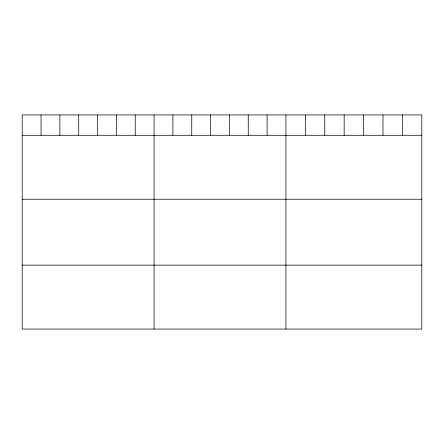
<?xml version="1.0" encoding="UTF-8"?>
<svg xmlns="http://www.w3.org/2000/svg" width="444" height="444" viewBox="0 0 444 444"><rect width="100%" height="100%" fill="white"/><g stroke="black" fill="none" stroke-linecap="round" stroke-linejoin="round"><path stroke-width="0.67" d="M421.8 135.292L421.8 329.076L22.2 329.076L22.2 114.924L421.8 114.924L421.8 135.292L22.2 135.292M22.2 199.239L421.8 199.239M22.2 265.124L421.8 265.124M402.392 114.924L402.392 135.292M382.983 114.924L382.983 135.292M363.575 114.924L363.575 135.292M344.161 114.924L344.161 135.292M324.753 114.924L324.753 135.292M305.344 114.924L305.344 135.292M285.936 114.924L285.936 329.076M267.099 114.924L267.099 135.292M248.257 114.924L248.257 135.292M229.42 114.924L229.42 135.292M210.584 114.924L210.584 135.292M191.747 114.924L191.747 135.292M172.905 114.924L172.905 135.292M154.068 114.924L154.068 329.076M135.231 114.924L135.231 135.292M116.389 114.924L116.389 135.292M97.552 114.924L97.552 135.292M78.716 114.924L78.716 135.292M59.879 114.924L59.879 135.292M41.037 114.924L41.037 135.292"/></g></svg>
